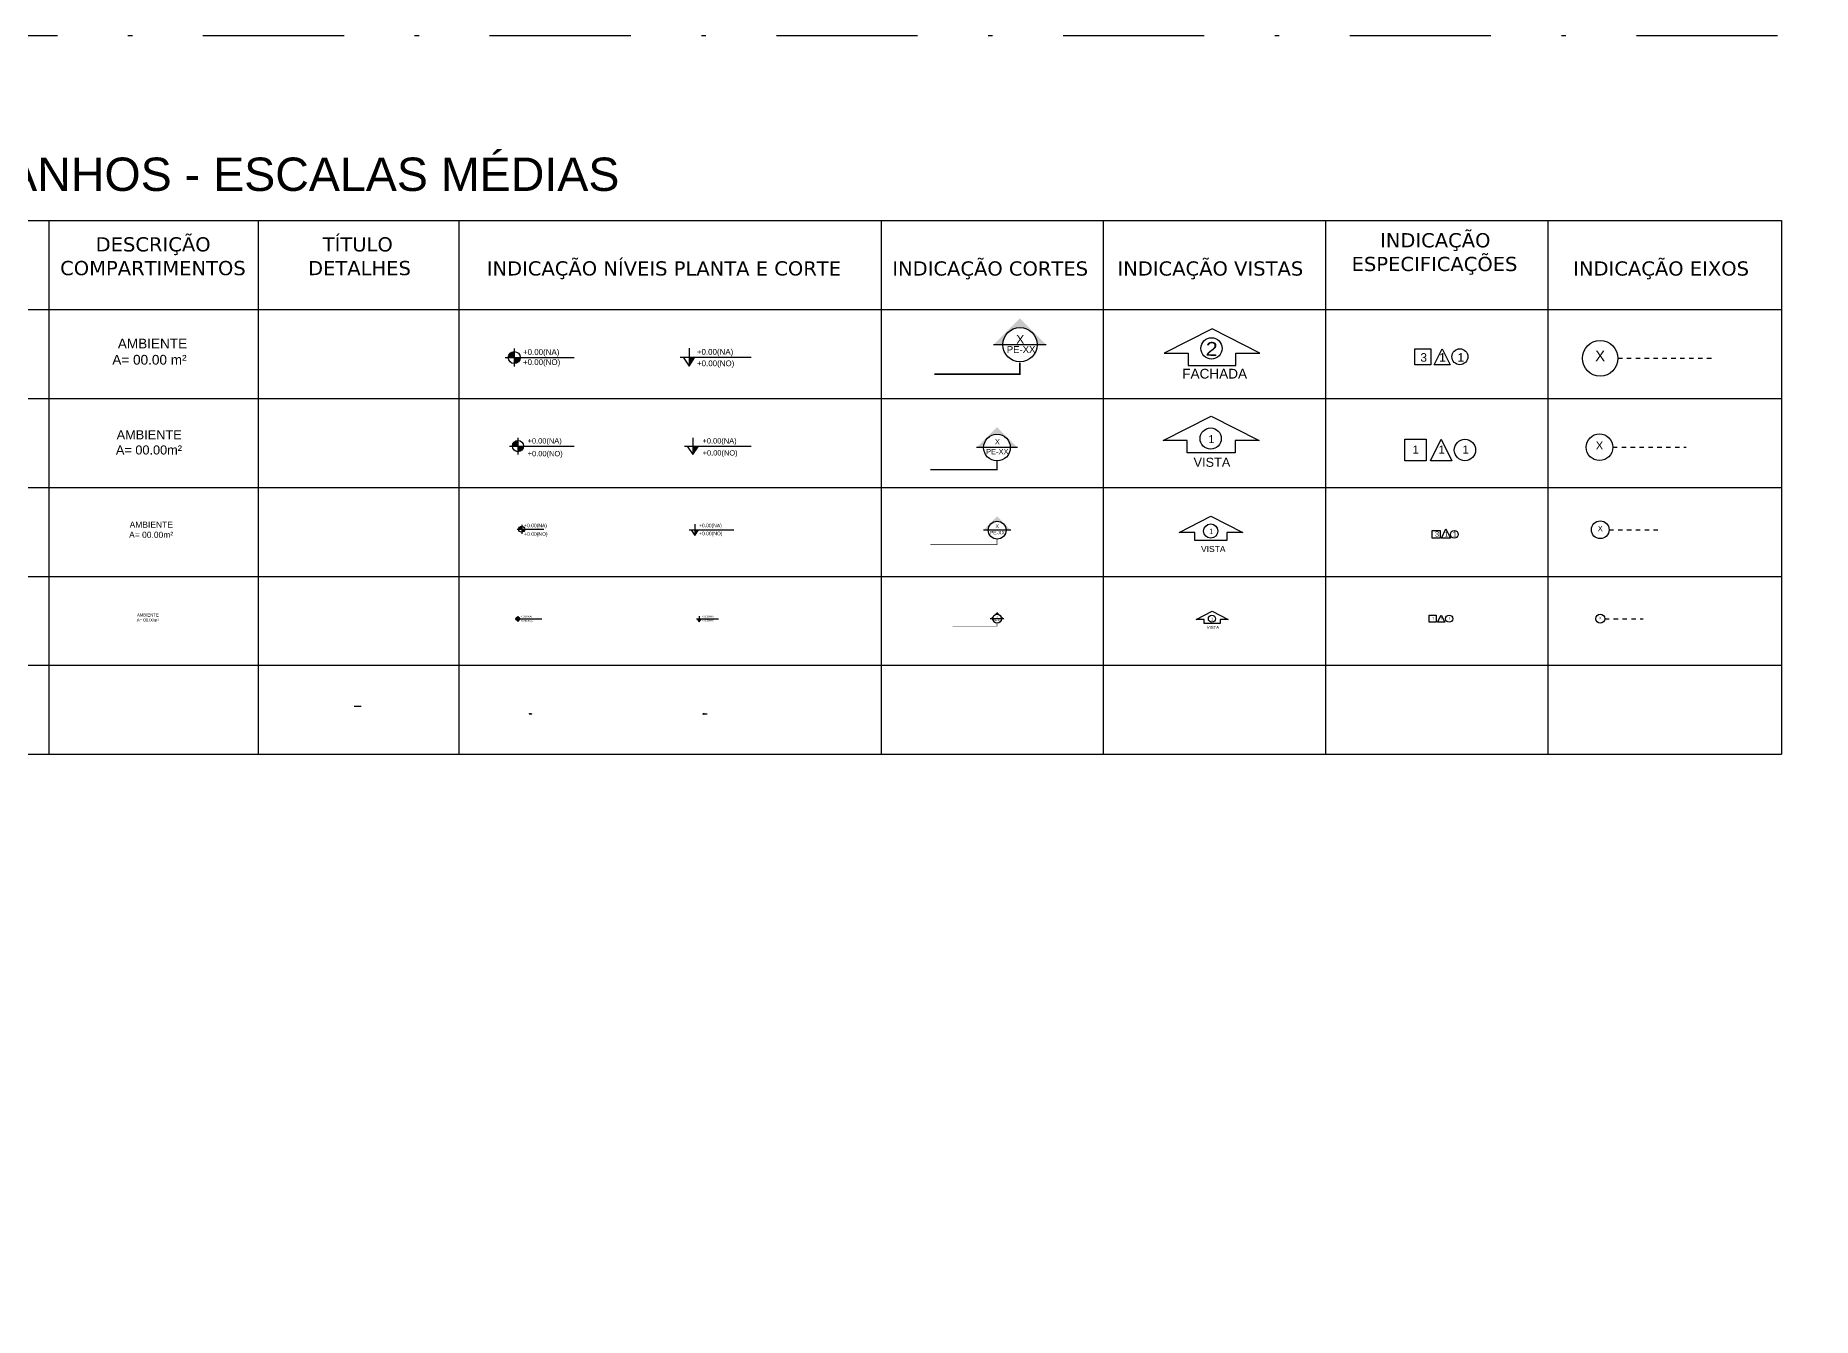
# Model space of a CAD drawing. Extents: x 249 to 354, y 55 to 132.
# Drawn here: x 283.98 to 323.96, y 103.01 to 131.84 of the extents above; entities that cross this region are included whole.
import ezdxf

# ---------------------------------------------------------------- set-up
doc = ezdxf.new("R2010")
doc.units = 0
doc.header["$LTSCALE"] = 0.005
for name, pattern in [('C5', [60, 50, -5, 0, -5]), ('CONTINU', [0]), ('DASHDOT', [25.4, 12.7, -6.35, 0, -6.35])]:
    doc.linetypes.add(name, pattern=pattern)
doc.layers.get('0').update_dxf_attribs({"linetype": 'CONTINUOUS'})
for name, color, linetype in [('ARQ-EXO-1_025', 251, 'C5'), ('ARQ-EXO-1_050', 251, 'C5'), ('ARQ-EXO-1_100', 251, 'C5'), ('ARQ-HTC', 9, 'CONTINUOUS'), ('ARQ-SMB-1_025', 1, 'CONTINUOUS'), ('ARQ-SMB-1_050', 1, 'CONTINUOUS'), ('ARQ-SMB-1_075', 1, 'CONTINUOUS'), ('ARQ-SMB-1_100', 1, 'CONTINUOUS'), ('ARQ-TXT', 2, 'CONTINUOUS'), ('ARQ-TXT-1_025', 6, 'CONTINUOUS'), ('ARQ-TXT-1_050', 2, 'CONTINUOUS'), ('ARQ-TXT-1_100', 2, 'CONTINUOUS')]:
    doc.layers.add(name, color=color, linetype=linetype)
doc.styles.add('A20', font='arial.ttf', dxfattribs={"height": 0.2})
doc.styles.add('A26', font='arial.ttf', dxfattribs={"height": 0.26})
doc.styles.add('ESC-50-A20', font='arial.ttf', dxfattribs={"height": 0.1})

# ---------------------------------------------------------------- blocks, each defined once
blk = doc.blocks.new('FNDE-Nível Planta-1_025')
at = {"linetype": 'Continuous', "ltscale": 0.5}
h = blk.add_hatch(color=251, dxfattribs=at)
h.paths.add_polyline_path([(135.657, 3.813), (135.657, 3.855, 0.414214), (135.615, 3.813)])
h.paths.add_polyline_path([(135.657, 3.813), (135.657, 3.771, 0.414214), (135.699, 3.813)])
at = {"color": 251}
for p, q in [((135.594, 3.813), (135.699, 3.813)), ((135.657, 3.876), (135.657, 3.75)), ((135.699, 3.813), (136.199, 3.813))]:
    blk.add_line(p, q, dxfattribs=at)
blk.add_circle((135.657, 3.813), 0.042, dxfattribs=at)
blk = doc.blocks.new('FNDE-Nível Planta-1_050')
at = {"linetype": 'Continuous', "ltscale": 0.5}
h = blk.add_hatch(color=251, dxfattribs=at)
h.paths.add_polyline_path([(135.698, 5.827), (135.698, 5.894, 0.414214), (135.631, 5.827)])
h.paths.add_polyline_path([(135.698, 5.827), (135.698, 5.76, 0.414214), (135.766, 5.827)])
at = {"color": 251}
for p, q in [((135.598, 5.827), (135.766, 5.827)), ((135.698, 5.928), (135.698, 5.726)), ((135.766, 5.827), (136.198, 5.827))]:
    blk.add_line(p, q, dxfattribs=at)
blk.add_circle((135.698, 5.827), 0.0672, dxfattribs=at)
blk = doc.blocks.new('FNDE-Nível Corte-1_100')
blk.add_hatch(color=251).paths.add_polyline_path([(140.657, 1.813), (140.825, 1.813), (140.657, 1.561)])
at = {"color": 251}
for p, q in [((140.657, 2.065), (140.657, 1.561)), ((140.405, 1.813), (142.405, 1.813))]:
    blk.add_line(p, q, dxfattribs=at)
blk.add_lwpolyline([(140.489, 1.813), (140.657, 1.561), (140.825, 1.813)], dxfattribs=at)
blk = doc.blocks.new('FNDE-Nível Corte-1_050')
blk.add_hatch(color=251).paths.add_polyline_path([(140.657, -0.187), (140.741, -0.187), (140.657, -0.313)])
at = {"color": 251}
for p, q in [((140.531, -0.187), (141.531, -0.187)), ((140.657, -0.061), (140.657, -0.313))]:
    blk.add_line(p, q, dxfattribs=at)
blk.add_lwpolyline([(140.573, -0.187), (140.657, -0.313), (140.741, -0.187)], dxfattribs=at)
blk = doc.blocks.new('FNDE-Nível Corte-1_025')
blk.add_hatch(color=251).paths.add_polyline_path([(140.657, -2.479), (140.699, -2.479), (140.657, -2.542)])
at = {"color": 251}
for p, q in [((140.594, -2.479), (141.094, -2.479)), ((140.657, -2.416), (140.657, -2.542))]:
    blk.add_line(p, q, dxfattribs=at)
blk.add_lwpolyline([(140.615, -2.479), (140.657, -2.542), (140.699, -2.479)], dxfattribs=at)
blk = doc.blocks.new('FNDE-Ind Corte-1_050')
blk.add_hatch(color=251).paths.add_polyline_path([(242.306, -4.253), (242.414, -4.253, -1), (242.814, -4.253), (242.922, -4.253), (242.614, -3.945)])
at = {"color": 251, "linetype": 'Continuous'}
blk.add_line((242.922, -4.253), (242.306, -4.253), dxfattribs=at)
blk.add_circle((242.614, -4.253), 0.2, dxfattribs=at)
blk = doc.blocks.new('FNDE-Ind Corte-1_025')
blk.add_hatch(color=251).paths.add_polyline_path([(242.46, -6.253), (242.514, -6.253, -1), (242.714, -6.253), (242.768, -6.253), (242.614, -6.099)])
at = {"color": 251, "linetype": 'Continuous'}
blk.add_line((242.768, -6.253), (242.46, -6.253), dxfattribs=at)
blk.add_circle((242.614, -6.253), 0.1, dxfattribs=at)
blk = doc.blocks.new('FNDE-Nível Planta-1_100')
at = {"linetype": 'Continuous', "ltscale": 0.5}
h = blk.add_hatch(color=1, dxfattribs=at)
h.paths.add_polyline_path([(135.657, 7.813), (135.657, 7.981, 0.414214), (135.489, 7.813)])
h.paths.add_polyline_path([(135.657, 7.813), (135.657, 7.645, 0.414214), (135.825, 7.813)])
at = {"color": 1}
for p, q in [((135.657, 8.065), (135.657, 7.561)), ((135.405, 7.813), (135.825, 7.813)), ((135.825, 7.813), (137.338, 7.813))]:
    blk.add_line(p, q, dxfattribs=at)
blk.add_circle((135.657, 7.813), 0.168, dxfattribs=at)
blk = doc.blocks.new('FNDE-Ind Corte-1_100')
blk.add_hatch(color=251).paths.add_polyline_path([(241.999, -2.386), (242.214, -2.386, -1), (243.014, -2.386), (243.229, -2.386), (242.614, -1.77)])
at = {"color": 251, "linetype": 'Continuous'}
blk.add_line((243.229, -2.386), (241.999, -2.386), dxfattribs=at)
blk.add_circle((242.614, -2.386), 0.4, dxfattribs=at)

msp = doc.modelspace()

# ---------------------------------------------------------------- linework, layer by layer
at = {"color": 251}
for p, q in [((274.386, 127.676), (323.259, 127.676)), ((284.277, 127.676), (284.277, 115.676)), ((288.991, 127.676), (288.991, 115.676)), ((293.507, 127.676), (293.507, 115.676)), ((303.001, 127.676), (303.001, 115.676)), ((308.001, 127.676), (308.001, 115.676)), ((313.001, 127.676), (313.001, 115.676)), ((318.001, 127.676), (318.001, 115.676)), ((323.259, 127.676), (323.259, 115.676)), ((274.386, 125.676), (323.259, 125.676)), ((274.386, 125.676), (323.259, 125.676)), ((313.001, 125.724), (313.001, 115.676)), ((274.386, 123.676), (323.259, 123.676)), ((274.386, 121.676), (323.259, 121.676)), ((274.386, 119.676), (323.259, 119.676)), ((274.386, 117.676), (323.259, 117.676)), ((274.386, 115.676), (323.259, 115.676))]:
    msp.add_line(p, q, dxfattribs=at)
at = {"linetype": 'DASHDOT', "ltscale": 50}
msp.add_lwpolyline([(249.047, 131.837), (353.673, 131.837), (353.673, 54.535), (249.047, 54.535)], close=True, dxfattribs=at)
at = {"layer": 'ARQ-EXO-1_025', "ltscale": 0.05}
msp.add_line((319.282, 118.724), (320.151, 118.724), dxfattribs=at)
at = {"layer": 'ARQ-EXO-1_025', "linetype": 'CONTINU'}
msp.add_circle((319.182, 118.724), 0.1, dxfattribs=at)
at = {"layer": 'ARQ-EXO-1_050', "ltscale": 0.1}
msp.add_line((319.382, 120.724), (320.481, 120.724), dxfattribs=at)
at = {"layer": 'ARQ-EXO-1_050', "linetype": 'CONTINU'}
msp.add_circle((319.182, 120.724), 0.2, dxfattribs=at)
at = {"layer": 'ARQ-EXO-1_100', "ltscale": 0.2}
for p, q in [((319.581, 124.579), (321.777, 124.579)), ((319.465, 122.579), (321.113, 122.579))]:
    msp.add_line(p, q, dxfattribs=at)
at = {"layer": 'ARQ-EXO-1_100', "linetype": 'CONTINU'}
for centre, radius in [((319.181, 124.579), 0.4), ((319.165, 122.579), 0.3)]:
    msp.add_circle(centre, radius, dxfattribs=at)
at = {"layer": 'ARQ-HTC', "color": 5, "linetype": 'Continuous'}
msp.add_line((291.15, 116.755), (291.306, 116.755), dxfattribs=at)
at = {"layer": 'ARQ-SMB-1_025'}
msp.add_lwpolyline([(315.331, 118.804), (315.491, 118.804), (315.491, 118.644), (315.331, 118.644)], close=True, dxfattribs=at)
msp.add_lwpolyline([(315.524, 118.644), (315.604, 118.804), (315.684, 118.644), (315.524, 118.644)], dxfattribs=at)
at = {"layer": 'ARQ-SMB-1_025', "color": 251, "linetype": 'DASHDOT', "ltscale": 0.15}
msp.add_lwpolyline([(305.611, 118.624, 0.01, 0.01, 0), (305.611, 118.556, 0.01, 0.01, 0), (304.611, 118.556, 0, 0, 0)], format="xyseb", dxfattribs=at)
at = {"layer": 'ARQ-SMB-1_025'}
msp.add_circle((315.783, 118.724), 0.08, dxfattribs=at)
at = {"layer": 'ARQ-SMB-1_050', "color": 251, "linetype": 'DASHDOT', "ltscale": 0.3}
msp.add_lwpolyline([(305.611, 120.524, 0.02, 0.02, 0), (305.611, 120.388, 0.02, 0.02, 0), (304.111, 120.388, 0, 0, 0)], format="xyseb", dxfattribs=at)
at = {"layer": 'ARQ-SMB-1_100', "elevation": -2.835}
msp.add_lwpolyline([(310.987, 124.693), (311.526, 124.693), (310.448, 125.242), (309.37, 124.693), (309.909, 124.693), (309.909, 124.419), (310.987, 124.419), (310.987, 124.693)], dxfattribs=at)
at = {"layer": 'ARQ-SMB-1_100'}
for points in [[(315.011, 124.794), (315.369, 124.794), (315.369, 124.435), (315.011, 124.435)], [(314.782, 122.757), (315.262, 122.757), (315.262, 122.277), (314.782, 122.277)], [(315.402, 120.708), (315.578, 120.708), (315.578, 120.532), (315.402, 120.532)]]:
    msp.add_lwpolyline(points, close=True, dxfattribs=at)
for points in [[(315.443, 124.435), (315.623, 124.794), (315.802, 124.435), (315.443, 124.435)], [(309.888, 122.729), (309.35, 122.729), (310.427, 123.278), (311.505, 122.729), (310.966, 122.729), (310.966, 122.455), (309.888, 122.455), (309.888, 122.729)], [(315.361, 122.277), (315.601, 122.757), (315.841, 122.277), (315.361, 122.277)], [(310.065, 120.663), (309.706, 120.663), (310.424, 121.029), (311.143, 120.663), (310.784, 120.663), (310.784, 120.48), (310.065, 120.48), (310.065, 120.663)], [(315.711, 120.741), (315.816, 120.532), (315.607, 120.532), (315.711, 120.741)], [(310.269, 118.708), (310.089, 118.708), (310.449, 118.891), (310.808, 118.708), (310.628, 118.708), (310.628, 118.617), (310.269, 118.617), (310.269, 118.708)]]:
    msp.add_lwpolyline(points, dxfattribs=at)
at = {"layer": 'ARQ-SMB-1_100', "color": 251, "linetype": 'DASHDOT', "ltscale": 0.1}
msp.add_lwpolyline([(306.126, 124.481, 0.0385, 0.0385, 0), (306.126, 124.22, 0.0385, 0.0385, 0), (304.201, 124.22, 0, 0, 0)], format="xyseb", dxfattribs=at)
at = {"layer": 'ARQ-SMB-1_100', "color": 251, "linetype": 'DASHDOT', "ltscale": 0.6}
msp.add_lwpolyline([(305.611, 122.279, 0.03, 0.03, 0), (305.611, 122.076, 0.03, 0.03, 0), (304.111, 122.076, 0, 0, 0)], format="xyseb", dxfattribs=at)
at = {"layer": 'ARQ-SMB-1_100', "color": 2}
for centre, radius in [((310.436, 124.802), 0.239), ((310.418, 122.775), 0.239), ((310.418, 120.694), 0.159), ((310.445, 118.723), 0.0796)]:
    msp.add_circle(centre, radius, dxfattribs=at)
at = {"layer": 'ARQ-SMB-1_100'}
for centre, radius in [((316.024, 124.615), 0.179), ((316.138, 122.517), 0.24), ((315.899, 120.62), 0.088)]:
    msp.add_circle(centre, radius, dxfattribs=at)

# ---------------------------------------------------------------- block references
at = {"layer": 'ARQ-SMB-1_025'}
for name, p in [('FNDE-Nível Planta-1_025', (159.175, 114.905)), ('FNDE-Nível Corte-1_025', (158.254, 121.198)), ('FNDE-Ind Corte-1_025', (62.999, 124.975))]:
    msp.add_blockref(name, p, dxfattribs=at)
at = {"layer": 'ARQ-SMB-1_050'}
for name, p in [('FNDE-Nível Planta-1_050', (159.221, 114.908)), ('FNDE-Nível Corte-1_050', (158.156, 120.908)), ('FNDE-Ind Corte-1_050', (63, 124.967))]:
    msp.add_blockref(name, p, dxfattribs=at)
at = {"layer": 'ARQ-SMB-1_050', "xscale": 0.1, "yscale": 0.1, "zscale": 0.1}
for name, p in [('FNDE-Nível Planta-1_050', (281.529, 116.003)), ('FNDE-Nível Corte-1_050', (284.938, 116.603))]:
    msp.add_blockref(name, p, dxfattribs=at)
at = {"layer": 'ARQ-SMB-1_100'}
for name, p, xscale, yscale, zscale in [('FNDE-Ind Corte-1_100', (72.602, 127.182), 0.9625343025600117, 0.9625343025600117, 0.9625343025600117), ('FNDE-Nível Planta-1_100', (186.225, 118.346), 0.8, 0.8, 0.8), ('FNDE-Nível Corte-1_100', (186.156, 123.155), 0.8, 0.8, 0.8), ('FNDE-Nível Planta-1_100', (193.091, 116.745), 0.75, 0.75, 0.75), ('FNDE-Nível Corte-1_100', (193.276, 121.245), 0.75, 0.75, 0.75), ('FNDE-Ind Corte-1_100', (123.65, 124.361), 0.75, 0.75, 0.75)]:
    msp.add_blockref(name, p, dxfattribs=dict(at, xscale=xscale, yscale=yscale, zscale=zscale))

# ---------------------------------------------------------------- texts
at = {"layer": 'ARQ-SMB-1_025', "style": 'ESC-50-A20'}
for tag, p, s in [('+0.00(NA)', (294.895, 118.752), 'NA'), ('+0.00(NA)', (298.974, 118.752), 'NA'), ('+0.00(NO)', (294.896, 118.656), 'NO'), ('+0.00(NO)', (298.974, 118.662), 'NO')]:
    msp.add_attdef(tag, p, s, height=0.04, dxfattribs=at)
at = {"layer": 'ARQ-SMB-1_050', "style": 'ESC-50-A20'}
for tag, p, s, height in [('+0.00(NA)', (294.973, 120.78), 'NA', 0.08), ('+0.00(NA)', (298.907, 120.78), 'NA', 0.08), ('+0.00(NO)', (294.974, 120.588), 'NO', 0.08), ('+0.00(NO)', (298.909, 120.6), 'NO', 0.08), ('+0.00(NA)', (295.104, 116.591), 'NA', 0.008), ('+0.00(NO)', (295.104, 116.571), 'NO', 0.008), ('+0.00(NA)', (299.013, 116.591), 'NA', 0.008), ('+0.00(NO)', (299.013, 116.573), 'NO', 0.008)]:
    msp.add_attdef(tag, p, s, height=height, dxfattribs=at)
at = {"layer": 'ARQ-SMB-1_075', "style": 'ESC-50-A20'}
for tag, p, s in [('+0.00(NA)', (295.05, 122.663), 'NA'), ('+0.00(NA)', (298.985, 122.663), 'NA'), ('+0.00(NO)', (295.053, 122.376), 'NO'), ('+0.00(NO)', (298.988, 122.393), 'NO')]:
    msp.add_attdef(tag, p, s, height=0.12, dxfattribs=at)
at = {"layer": 'ARQ-SMB-1_100', "color": 2, "style": 'A26', "text_generation_flag": 6, "width": 1.1}
msp.add_text('2', height=0.312, rotation=177.9157, dxfattribs=at).set_placement((310.301, 124.639))
at = {"layer": 'ARQ-SMB-1_100', "style": 'ESC-50-A20'}
for tag, p, s in [('+0.00(NA)', (294.946, 124.656), 'NA'), ('+0.00(NA)', (298.858, 124.661), 'NA'), ('+0.00(NO)', (294.946, 124.429), 'NA'), ('+0.00(NO)', (298.862, 124.402), 'NO')]:
    msp.add_attdef(tag, p, s, height=0.128, dxfattribs=at)
at = {"layer": 'ARQ-TXT', "attachment_point": 1, "style": 'ESC-50-A20'}
for s, width, gutter_width, insert, char_height in [('PADRÃO DE TAMANHOS - ESCALAS MÉDIAS', 23.10605, 12.5, (274.646, 129.093), 0.75), ('\\pi1.0553;{\\fVerdana|b0|i0|c0|p34;DESCRIÇÃO \\P\\pi0.25715;COMPARTIMENTOS}', 4.7147, 0.5, (284.277, 127.302), 0.32), ('\\pi1.4497;{\\fVerdana|b0|i0|c0|p34;TÍTULO\\P\\pi1.1201;DETALHES}', 4.51623, 0.5, (288.991, 127.302), 0.32), ('\\pi1.2261;{\\fVerdana|b0|i0|c0|p34;INDICAÇÃO \\P\\pi0.58677;ESPECIFICAÇÕES}', 5, 0.5, (313.001, 127.394), 0.32), ('\\pi0.6234;{\\fVerdana|b0|i0|c0|p34;INDICAÇÃO NÍVEIS PLANTA E CORTE}', 9.49351, 0.5, (293.507, 126.761), 0.32), ('{\\fVerdana|b0|i0|c0|p34;INDICAÇÃO CORTES}', 16.94727, 0.5, (303.255, 126.759), 0.32), ('\\pi0.31921;{\\fVerdana|b0|i0|c0|p34;INDICAÇÃO VISTAS}', 5, 0.5, (308.001, 126.759), 0.32), ('\\pi0.57205;{\\fVerdana|b0|i0|c0|p34;INDICAÇÃO EIXOS}', 5.25811, 0.5, (318.001, 126.759), 0.32)]:
    msp.add_mtext_dynamic_manual_height_columns(s, width=width, gutter_width=gutter_width, heights=[0], dxfattribs=dict(at, insert=insert, char_height=char_height))
at = {"layer": 'ARQ-TXT-1_025', "attachment_point": 1}
for s, insert, char_height, width, style in [('X', (305.595, 118.785), 0.04, 2.13204, 'ESC-50-A20'), ('1', (315.396, 118.758), 0.06, 0.04313, 'A20'), ('1', (315.586, 118.758), 0.06, 0.04313, 'A20'), ('1', (315.765, 118.758), 0.06, 0.04313, 'A20'), ('X', (319.154, 118.767), 0.06, 0.04313, 'A20'), ('PE-XX', (305.531, 118.711), 0.04, 2.13204, 'ESC-50-A20')]:
    msp.add_mtext(s, dxfattribs=dict(at, insert=insert, char_height=char_height, width=width, style=style))
at = {"layer": 'ARQ-TXT-1_025', "color": 3, "insert": (291.072, 116.738), "char_height": 0.012, "width": 0.23272, "attachment_point": 7, "style": 'ESC-50-A20'}
msp.add_mtext('\\pi0.079352;DETALHE 2 - VISTA\\P\\pi0.1406;{\\C256;ESCALA 1/5}', dxfattribs=at)
at = {"layer": 'ARQ-TXT-1_050', "style": 'ESC-50-A20'}
msp.add_text('FACHADA', height=0.2185, dxfattribs=at).set_placement((309.778, 124.124, -2.835))
at = {"layer": 'ARQ-TXT-1_050', "attachment_point": 1, "style": 'ESC-50-A20'}
for s, width, insert, char_height in [('\\pi1.0649;AMBIENTE     \\P\\pi0.94075;A= 00.00 m²', 3.27851, (284.767, 125.02), 0.21845), ('\\pi0.47118;AMBIENTE       \\P\\pi0.45365;A= 00.00m²', 2.38952, (285.335, 122.962), 0.2048), ('\\pi0.78181;VISTA     ', 2.38952, (309.251, 122.344), 0.2048), ('\\pi0.71237;AMBIENTE       \\P\\pi0.70069;A= 00.00m²', 2.38952, (285.385, 120.906), 0.13653), ('\\pi0.91946;VISTA     ', 2.38952, (309.281, 120.359), 0.13653), ('\\pi0.95357;AMBIENTE       \\P\\pi0.94772;A= 00.00m²', 2.38952, (285.311, 118.841), 0.06827), ('\\pi1.0571;VISTA     ', 2.38952, (309.273, 118.559), 0.06827)]:
    msp.add_mtext_dynamic_manual_height_columns(s, width=width, gutter_width=1, heights=[0], dxfattribs=dict(at, insert=insert, char_height=char_height))
at = {"layer": 'ARQ-TXT-1_050', "attachment_point": 1}
for s, insert, char_height, width, style in [('1', (310.365, 122.852), 0.18, 0.12938, 'A20'), ('X', (305.579, 120.846), 0.08, 4.26409, 'ESC-50-A20'), ('1', (310.383, 120.745), 0.12, 0.08625, 'A20'), ('X', (319.126, 120.811), 0.12, 0.08625, 'A20'), ('PE-XX', (305.451, 120.698), 0.08, 4.26409, 'ESC-50-A20'), ('3', (315.463, 120.686), 0.12, 0.08625, 'A20'), ('1', (315.678, 120.686), 0.12, 0.08625, 'A20'), ('1', (315.864, 120.686), 0.12, 0.08625, 'A20'), ('1', (310.428, 118.749), 0.06, 0.04313, 'A20')]:
    msp.add_mtext(s, dxfattribs=dict(at, insert=insert, char_height=char_height, width=width, style=style))
at = {"layer": 'ARQ-TXT-1_100', "attachment_point": 1}
for s, insert, char_height, width, style in [('PE-XX', (305.83, 124.854), 0.154, 6.56693, 'ESC-50-A20'), ('X', (306.044, 125.101), 0.193, 8.20866, 'ESC-50-A20'), ('X', (319.068, 124.753), 0.24, 0.1725, 'A20'), ('3', (315.136, 124.695), 0.192, 0.138, 'A20'), ('1', (315.558, 124.695), 0.192, 0.138, 'A20'), ('1', (315.97, 124.695), 0.192, 0.138, 'A20'), ('X', (305.564, 122.763), 0.12, 6.39613, 'ESC-50-A20'), ('PE-XX', (305.367, 122.541), 0.12, 6.39613, 'ESC-50-A20'), ('1', (314.959, 122.618), 0.18, 0.12938, 'A20'), ('1', (315.546, 122.618), 0.18, 0.12938, 'A20'), ('1', (316.085, 122.618), 0.18, 0.12938, 'A20'), ('X', (319.081, 122.71), 0.18, 0.12938, 'A20')]:
    msp.add_mtext(s, dxfattribs=dict(at, insert=insert, char_height=char_height, width=width, style=style))

doc.saveas('drawing.dxf')
